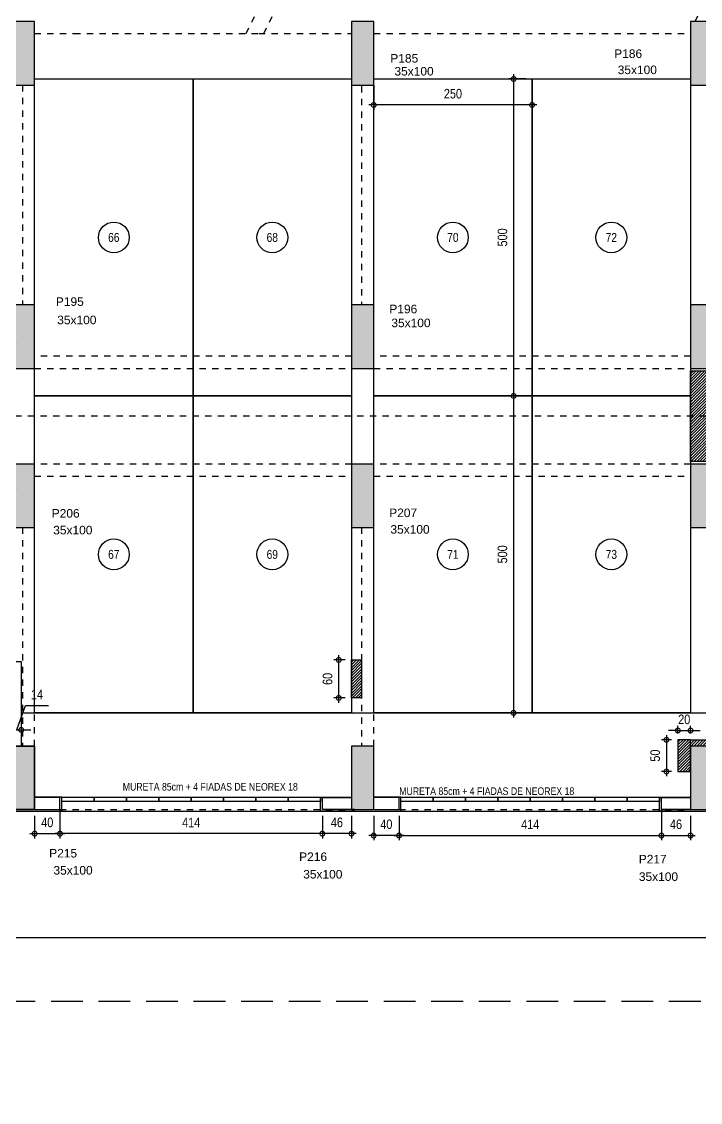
# Model space of a CAD drawing. Header units: metres. Extents: x -133 to 570, y -18 to 184.
# Drawn here: x 9.4 to 20.11, y -7.62 to 9.43 of the extents above; entities that cross this region are included whole.
import ezdxf
from ezdxf.enums import TextEntityAlignment as Align

# ---------------------------------------------------------------- set-up
doc = ezdxf.new("R2010")
doc.units = ezdxf.units.M
doc.header["$PDMODE"] = 35
doc.linetypes.add('DASHEDX2', pattern=[1.5, 1, -0.5])
doc.linetypes.add('ESTILO_TQS_0004', pattern=[1.12, 0.5, -0.2, 0.01, -0.2, 0.01, -0.2])
for name, color, linetype in [('1', 232, 'DASHEDX2'), ('12', 232, 'Continuous'), ('205', 232, 'ESTILO_TQS_0004'), ('242', 143, 'Continuous'), ('3', 2, 'Continuous'), ('4', 2, 'Continuous'), ('9', 232, 'Continuous'), ('ARQ-ALV ACAB', 4, 'Continuous'), ('ARQ-ALV OSSO', 5, 'Continuous'), ('ARQ-AUX', 7, 'Continuous'), ('ARQ-AUX1', 1, 'Continuous'), ('ARQ-AUX2', 2, 'Continuous'), ('ARQ-DIM', 2, 'Continuous'), ('ARQ-DIM EMBASAM', 2, 'Continuous'), ('ARQ-ENCH', 1, 'Continuous'), ('ARQ-EST', 2, 'Continuous'), ('ARQ-PRJ', 7, 'DASHEDX2'), ('ARQ-TXT EMBASAM', 2, 'Continuous'), ('ARQ-VG', 1, 'Continuous')]:
    doc.layers.add(name, color=color, linetype=linetype)
doc.styles.add('Adesa', font='ARIALN.TTF')
doc.styles.get("Standard").update_dxf_attribs({"font": 'arial.ttf'})
doc.dimstyles.new('ADESA 1-0075', dxfattribs={"dimtxt": 0.15, "dimasz": 0.15, "dimexe": 0.075, "dimexo": 0.1, "dimgap": 0.1, "dimtad": 1, "dimdec": 1, "dimlfac": 100, "dimzin": 12, "dimtxsty": 'Adesa', "dimblk": 'DOTSMALL', "dimcen": 1, "dimdle": 0.075, "dimclrd": 1, "dimclre": 1, "dimclrt": 256, "dimazin": 3, "dimtm": 1e-09, "dimtfac": 1, "dimtdec": 1, "dimtmove": 1, "dimatfit": 0, "dimldrblk": 'DOTSMALL', "dimfxl": 0.8, "dimtvp": 2, "dimtolj": 1, "dimtzin": 0, "dimarcsym": 0})

# ---------------------------------------------------------------- blocks, each defined once
blk = doc.blocks.new('vaga')
blk.add_lwpolyline([(5, 0), (5, -2.5), (0, -2.5), (0, 0)], close=True)
blk.add_circle((2.5, -1.25), 0.243)
blk = doc.blocks.new('_DotSmall')
at = {"color": 0, "linetype": 'ByBlock', "const_width": 0.5}
blk.add_lwpolyline([(-0.0625, 0, 1), (0.0625, 0, 1)], format="xyb", close=True, dxfattribs=at)
blk = doc.blocks.new('*D58')
at = {"layer": 'ARQ-DIM EMBASAM', "color": 1, "lineweight": -2, "transparency": 16777216}
for p, q in [((14.95, 8.425), (14.95, 8.04)), ((17.45, 8.425), (17.45, 8.04)), ((17.525, 8.115), (14.875, 8.115))]:
    blk.add_line(p, q, dxfattribs=at)
at = {"layer": 'Defpoints', "color": 0, "transparency": 16777216}
for p in [(14.95, 8.525, 0), (17.45, 8.525, 0), (14.95, 8.115)]:
    blk.add_point(p, dxfattribs=at)
at = {"layer": 'ARQ-DIM EMBASAM', "color": 1, "lineweight": -2, "transparency": 16777216, "xscale": 0.15, "yscale": 0.15, "zscale": 0.15, "rotation": 180}
blk.add_blockref('_DotSmall', (14.95, 8.115), dxfattribs=at)
at = {"layer": 'ARQ-DIM EMBASAM', "color": 1, "lineweight": -2, "transparency": 16777216, "xscale": 0.15, "yscale": 0.15, "zscale": 0.15}
blk.add_blockref('_DotSmall', (17.45, 8.115), dxfattribs=at)
at = {"layer": 'ARQ-DIM EMBASAM', "transparency": 16777216, "insert": (16.2, 8.292), "char_height": 0.15, "attachment_point": 5, "style": 'Adesa'}
blk.add_mtext('\\A1;250', dxfattribs=at)
blk = doc.blocks.new('*D59')
at = {"layer": 'ARQ-DIM EMBASAM', "color": 1, "lineweight": -2, "transparency": 16777216}
for p, q in [((17.158, 8.6), (17.158, 3.45)), ((17.35, 8.525), (17.083, 8.525)), ((17.35, 3.525), (17.083, 3.525))]:
    blk.add_line(p, q, dxfattribs=at)
at = {"layer": 'Defpoints', "color": 0, "transparency": 16777216}
for p in [(17.45, 8.525, 0), (17.158, 3.525), (17.45, 3.525, 0)]:
    blk.add_point(p, dxfattribs=at)
at = {"layer": 'ARQ-DIM EMBASAM', "color": 1, "lineweight": -2, "transparency": 16777216, "xscale": 0.15, "yscale": 0.15, "zscale": 0.15}
for p, rotation in [((17.158, 8.525), 90), ((17.158, 3.525), 270)]:
    blk.add_blockref('_DotSmall', p, dxfattribs=dict(at, rotation=rotation))
at = {"layer": 'ARQ-DIM EMBASAM', "transparency": 16777216, "insert": (16.982, 6.025), "char_height": 0.15, "attachment_point": 5, "rotation": 90, "style": 'Adesa'}
blk.add_mtext('\\A1;500', dxfattribs=at)
blk = doc.blocks.new('*D60')
at = {"layer": 'ARQ-DIM EMBASAM', "color": 1, "lineweight": -2, "transparency": 16777216}
for p, q in [((17.158, 3.6), (17.158, -1.55)), ((17.35, 3.525), (17.083, 3.525)), ((17.35, -1.475), (17.083, -1.475))]:
    blk.add_line(p, q, dxfattribs=at)
at = {"layer": 'Defpoints', "color": 0, "transparency": 16777216}
for p in [(17.45, 3.525, 0), (17.158, -1.475), (17.45, -1.475, 0)]:
    blk.add_point(p, dxfattribs=at)
at = {"layer": 'ARQ-DIM EMBASAM', "color": 1, "lineweight": -2, "transparency": 16777216, "xscale": 0.15, "yscale": 0.15, "zscale": 0.15}
for p, rotation in [((17.158, 3.525), 90), ((17.158, -1.475), 270)]:
    blk.add_blockref('_DotSmall', p, dxfattribs=dict(at, rotation=rotation))
at = {"layer": 'ARQ-DIM EMBASAM', "transparency": 16777216, "insert": (16.982, 1.025), "char_height": 0.15, "attachment_point": 5, "rotation": 90, "style": 'Adesa'}
blk.add_mtext('\\A1;500', dxfattribs=at)
blk = doc.blocks.new('*D92')
at = {"layer": 'ARQ-DIM EMBASAM', "color": 1, "lineweight": -2, "transparency": 16777216}
for p, q in [((9.32, -1.744), (9.455, -1.361)), ((9.455, -1.361), (9.82, -1.361)), ((9.25, -1.703), (9.25, -1.819)), ((9.39, -1.563), (9.39, -1.819)), ((9.25, -1.744), (9.1, -1.744)), ((9.25, -1.744), (9.39, -1.744)), ((9.25, -1.744), (9.39, -1.744)), ((9.39, -1.744), (9.54, -1.744))]:
    blk.add_line(p, q, dxfattribs=at)
at = {"layer": 'Defpoints', "color": 0, "transparency": 16777216}
for p in [(9.39, -1.463), (9.25, -1.603), (9.39, -1.744)]:
    blk.add_point(p, dxfattribs=at)
at = {"layer": 'ARQ-DIM EMBASAM', "color": 1, "lineweight": -2, "transparency": 16777216, "xscale": 0.15, "yscale": 0.15, "zscale": 0.15}
blk.add_blockref('_DotSmall', (9.25, -1.744), dxfattribs=at)
at = {"layer": 'ARQ-DIM EMBASAM', "color": 1, "lineweight": -2, "transparency": 16777216, "xscale": 0.15, "yscale": 0.15, "zscale": 0.15, "rotation": 180}
blk.add_blockref('_DotSmall', (9.39, -1.744), dxfattribs=at)
at = {"layer": 'ARQ-DIM EMBASAM', "transparency": 16777216, "insert": (9.637, -1.186), "char_height": 0.15, "attachment_point": 5, "style": 'Adesa'}
blk.add_mtext('\\A1;14', dxfattribs=at)
blk = doc.blocks.new('*D249')
at = {"layer": 'ARQ-DIM EMBASAM', "color": 1, "lineweight": -2, "transparency": 16777216}
for p, q in [((14.5, -0.64), (14.324, -0.64)), ((14.399, -1.315), (14.399, -0.565)), ((14.5, -1.24), (14.324, -1.24))]:
    blk.add_line(p, q, dxfattribs=at)
at = {"layer": 'Defpoints', "color": 0, "transparency": 16777216}
for p in [(14.399, -0.64), (14.6, -0.64), (14.6, -1.24)]:
    blk.add_point(p, dxfattribs=at)
at = {"layer": 'ARQ-DIM EMBASAM', "color": 1, "lineweight": -2, "transparency": 16777216, "xscale": 0.15, "yscale": 0.15, "zscale": 0.15}
for p, rotation in [((14.399, -0.64), 90), ((14.399, -1.24), 270)]:
    blk.add_blockref('_DotSmall', p, dxfattribs=dict(at, rotation=rotation))
at = {"layer": 'ARQ-DIM EMBASAM', "transparency": 16777216, "insert": (14.223, -0.94), "char_height": 0.15, "attachment_point": 5, "rotation": 90, "style": 'Adesa'}
blk.add_mtext('\\A1;60', dxfattribs=at)
blk = doc.blocks.new('PL NEOREX 18')
at = {"layer": 'ARQ-AUX1'}
blk.add_lwpolyline([(0, 0), (0.51, 0), (0.51, -0.07), (0, -0.07)], close=True, dxfattribs=at)
blk = doc.blocks.new('*D315')
at = {"layer": 'ARQ-DIM EMBASAM', "color": 1, "lineweight": -2, "transparency": 16777216}
for p, q in [((14.95, -3.1), (14.95, -3.486)), ((15.35, -3.1), (15.35, -3.486)), ((15.425, -3.411), (14.875, -3.411))]:
    blk.add_line(p, q, dxfattribs=at)
at = {"layer": 'Defpoints', "color": 0, "transparency": 16777216}
for p in [(14.95, -3), (15.35, -3), (14.95, -3.411)]:
    blk.add_point(p, dxfattribs=at)
at = {"layer": 'ARQ-DIM EMBASAM', "color": 1, "lineweight": -2, "transparency": 16777216, "xscale": 0.15, "yscale": 0.15, "zscale": 0.15, "rotation": 180}
blk.add_blockref('_DotSmall', (14.95, -3.411), dxfattribs=at)
at = {"layer": 'ARQ-DIM EMBASAM', "color": 1, "lineweight": -2, "transparency": 16777216, "xscale": 0.15, "yscale": 0.15, "zscale": 0.15}
blk.add_blockref('_DotSmall', (15.35, -3.411), dxfattribs=at)
at = {"layer": 'ARQ-DIM EMBASAM', "transparency": 16777216, "insert": (15.15, -3.234), "char_height": 0.15, "attachment_point": 5, "style": 'Adesa'}
blk.add_mtext('\\A1;40', dxfattribs=at)
blk = doc.blocks.new('*D316')
at = {"layer": 'ARQ-DIM EMBASAM', "color": 1, "lineweight": -2, "transparency": 16777216}
for p, q in [((15.35, -3.1), (15.35, -3.486)), ((19.49, -3.1), (19.49, -3.486)), ((15.275, -3.411), (19.565, -3.411))]:
    blk.add_line(p, q, dxfattribs=at)
at = {"layer": 'Defpoints', "color": 0, "transparency": 16777216}
for p in [(15.35, -3), (19.49, -3), (19.49, -3.411)]:
    blk.add_point(p, dxfattribs=at)
at = {"layer": 'ARQ-DIM EMBASAM', "color": 1, "lineweight": -2, "transparency": 16777216, "xscale": 0.15, "yscale": 0.15, "zscale": 0.15, "rotation": 180}
blk.add_blockref('_DotSmall', (15.35, -3.411), dxfattribs=at)
at = {"layer": 'ARQ-DIM EMBASAM', "color": 1, "lineweight": -2, "transparency": 16777216, "xscale": 0.15, "yscale": 0.15, "zscale": 0.15}
blk.add_blockref('_DotSmall', (19.49, -3.411), dxfattribs=at)
at = {"layer": 'ARQ-DIM EMBASAM', "transparency": 16777216, "insert": (17.42, -3.235), "char_height": 0.15, "attachment_point": 5, "style": 'Adesa'}
blk.add_mtext('\\A1;414', dxfattribs=at)
blk = doc.blocks.new('*D310')
at = {"layer": 'ARQ-DIM EMBASAM', "color": 1, "lineweight": -2, "transparency": 16777216}
for p, q in [((19.49, -3.005), (19.49, -3.486)), ((19.95, -3.1), (19.95, -3.486)), ((19.415, -3.411), (20.025, -3.411))]:
    blk.add_line(p, q, dxfattribs=at)
at = {"layer": 'Defpoints', "color": 0, "transparency": 16777216}
for p in [(19.49, -2.905), (19.95, -3), (19.95, -3.411)]:
    blk.add_point(p, dxfattribs=at)
at = {"layer": 'ARQ-DIM EMBASAM', "color": 1, "lineweight": -2, "transparency": 16777216, "xscale": 0.15, "yscale": 0.15, "zscale": 0.15, "rotation": 180}
blk.add_blockref('_DotSmall', (19.49, -3.411), dxfattribs=at)
at = {"layer": 'ARQ-DIM EMBASAM', "color": 1, "lineweight": -2, "transparency": 16777216, "xscale": 0.15, "yscale": 0.15, "zscale": 0.15}
blk.add_blockref('_DotSmall', (19.95, -3.411), dxfattribs=at)
at = {"layer": 'ARQ-DIM EMBASAM', "transparency": 16777216, "insert": (19.72, -3.234), "char_height": 0.15, "attachment_point": 5, "style": 'Adesa'}
blk.add_mtext('\\A1;46', dxfattribs=at)
blk = doc.blocks.new('*D311')
at = {"layer": 'ARQ-DIM EMBASAM', "color": 1, "lineweight": -2, "transparency": 16777216}
for p, q in [((14.14, -3.1), (14.14, -3.456)), ((14.6, -3.1), (14.6, -3.456)), ((14.675, -3.381), (14.065, -3.381))]:
    blk.add_line(p, q, dxfattribs=at)
at = {"layer": 'Defpoints', "color": 0, "transparency": 16777216}
for p in [(14.14, -3, 0), (14.6, -3, 0), (14.14, -3.381)]:
    blk.add_point(p, dxfattribs=at)
at = {"layer": 'ARQ-DIM EMBASAM', "color": 1, "lineweight": -2, "transparency": 16777216, "xscale": 0.15, "yscale": 0.15, "zscale": 0.15, "rotation": 180}
blk.add_blockref('_DotSmall', (14.14, -3.381), dxfattribs=at)
at = {"layer": 'ARQ-DIM EMBASAM', "color": 1, "lineweight": -2, "transparency": 16777216, "xscale": 0.15, "yscale": 0.15, "zscale": 0.15}
blk.add_blockref('_DotSmall', (14.6, -3.381), dxfattribs=at)
at = {"layer": 'ARQ-DIM EMBASAM', "transparency": 16777216, "insert": (14.37, -3.204), "char_height": 0.15, "attachment_point": 5, "style": 'Adesa'}
blk.add_mtext('\\A1;46', dxfattribs=at)
blk = doc.blocks.new('*D312')
at = {"layer": 'ARQ-DIM EMBASAM', "color": 1, "lineweight": -2, "transparency": 16777216}
for p, q in [((10, -3.1), (10, -3.456)), ((14.14, -3.1), (14.14, -3.456)), ((14.215, -3.381), (9.925, -3.381))]:
    blk.add_line(p, q, dxfattribs=at)
at = {"layer": 'Defpoints', "color": 0, "transparency": 16777216}
for p in [(10, -3, 0), (14.14, -3, 0), (10, -3.381)]:
    blk.add_point(p, dxfattribs=at)
at = {"layer": 'ARQ-DIM EMBASAM', "color": 1, "lineweight": -2, "transparency": 16777216, "xscale": 0.15, "yscale": 0.15, "zscale": 0.15, "rotation": 180}
blk.add_blockref('_DotSmall', (10, -3.381), dxfattribs=at)
at = {"layer": 'ARQ-DIM EMBASAM', "color": 1, "lineweight": -2, "transparency": 16777216, "xscale": 0.15, "yscale": 0.15, "zscale": 0.15}
blk.add_blockref('_DotSmall', (14.14, -3.381), dxfattribs=at)
at = {"layer": 'ARQ-DIM EMBASAM', "transparency": 16777216, "insert": (12.07, -3.206), "char_height": 0.15, "attachment_point": 5, "style": 'Adesa'}
blk.add_mtext('\\A1;414', dxfattribs=at)
blk = doc.blocks.new('*D313')
at = {"layer": 'ARQ-DIM EMBASAM', "color": 1, "lineweight": -2, "transparency": 16777216}
for p, q in [((10, -3.005), (10, -3.456)), ((9.6, -3.1), (9.6, -3.456)), ((9.525, -3.381), (10.075, -3.381))]:
    blk.add_line(p, q, dxfattribs=at)
at = {"layer": 'Defpoints', "color": 0, "transparency": 16777216}
for p in [(9.6, -3), (10, -2.905), (10, -3.381)]:
    blk.add_point(p, dxfattribs=at)
at = {"layer": 'ARQ-DIM EMBASAM', "color": 1, "lineweight": -2, "transparency": 16777216, "xscale": 0.15, "yscale": 0.15, "zscale": 0.15, "rotation": 180}
blk.add_blockref('_DotSmall', (9.6, -3.381), dxfattribs=at)
at = {"layer": 'ARQ-DIM EMBASAM', "color": 1, "lineweight": -2, "transparency": 16777216, "xscale": 0.15, "yscale": 0.15, "zscale": 0.15}
blk.add_blockref('_DotSmall', (10, -3.381), dxfattribs=at)
at = {"layer": 'ARQ-DIM EMBASAM', "transparency": 16777216, "insert": (9.8, -3.204), "char_height": 0.15, "attachment_point": 5, "style": 'Adesa'}
blk.add_mtext('\\A1;40', dxfattribs=at)
blk = doc.blocks.new('terreno + circ vert')
at = {"layer": 'ARQ-AUX2'}
blk.add_lwpolyline([(40.5424, -5.025), (-9.4576, -5.025), (-9.4576, -6.3993), (-12.8191, -4.225), (-35.3141, -4.225), (-38.7204, -6.3934), (-38.7204, -5.025), (-98.7204, -5.025), (-98.7204, -6.3233), (-100.1347, -7.6164, -0.2181845), (-104.0373, -5.9813, -0.3681428), (-104.1124, 0.3352, -0.1038207), (-102.2922, 1.9977), (-101.1746, 2.4667), (-79.9769, 11.499), (-64.6872, 17.9037), (-47.6349, 25.1734, 0.004837), (-33.9339, 29.6502, 0.3216599), (-26.9675, 42.0962)], format="xyb", dxfattribs=at)
at = {"layer": 'ARQ-EST', "color": 102}
blk.add_lwpolyline([(45.0315, 1.1617, 0.011807), (45.0465, 1.811), (45.1211, 8.4606), (42.945, 9.4812), (35.5548, 12.9472), (27.5061, 16.8929), (22.1014, 19.5405), (15.0017, 23.0148), (8.3251, 26.282), (0.4895, 30.0914), (-5.8932, 33.2362), (-11.2422, 35.8718), (-77.2068, 8.3436), (-72.4625, -3.025), (39.7459, -3.025), (40.5291, -3.025, 0.3925275), (45.0315, 1.1617)], format="xyb", dxfattribs=at)
at = {"layer": 'ARQ-PRJ', "color": 1, "ltscale": 0.5}
blk.add_lwpolyline([(48.0419, 1.3908), (48.1056, 7.0609), (42.945, 9.4812), (35.5548, 12.9472), (27.5061, 16.8929), (22.1014, 19.5405), (15.0017, 23.0148), (8.3251, 26.282), (0.4895, 30.0914), (-5.8932, 33.2362), (-12.2759, 36.3811), (-18.9156, 39.6675), (-31.5995, 31.2229), (-104.3835, 0.8491), (-104.1403, -6.025), (40.5424, -6.025, 0.4109303)], format="xyb", close=True, dxfattribs=at)
at = {"layer": 'Defpoints'}
blk.add_lwpolyline([(45.0315, 1.1617, 0.0118069), (45.0465, 1.811), (45.1211, 8.4606), (42.945, 9.4812), (35.5548, 12.9472), (27.5061, 16.8929), (22.1014, 19.5405), (15.0017, 23.0148), (8.3251, 26.282), (0.4895, 30.0914), (-5.8932, 33.2362), (-11.2422, 35.8718), (-77.2068, 8.3436), (-72.4625, -3.025), (39.7459, -3.025), (40.5292, -3.025, 0.3925339)], format="xyb", close=True, dxfattribs=at)
blk = doc.blocks.new('*D379')
at = {"layer": 'ARQ-DIM EMBASAM', "color": 1, "lineweight": -2, "transparency": 16777216}
for p, q in [((19.75, -1.8), (19.75, -1.68)), ((19.95, -1.8), (19.95, -1.68)), ((19.75, -1.755), (19.6, -1.755)), ((19.75, -1.755), (19.95, -1.755)), ((19.95, -1.755), (20.1, -1.755))]:
    blk.add_line(p, q, dxfattribs=at)
at = {"layer": 'Defpoints', "color": 0, "transparency": 16777216}
for p in [(19.95, -1.755), (19.75, -1.9), (19.95, -1.9)]:
    blk.add_point(p, dxfattribs=at)
at = {"layer": 'ARQ-DIM EMBASAM', "color": 1, "lineweight": -2, "transparency": 16777216, "xscale": 0.15, "yscale": 0.15, "zscale": 0.15}
blk.add_blockref('_DotSmall', (19.75, -1.755), dxfattribs=at)
at = {"layer": 'ARQ-DIM EMBASAM', "color": 1, "lineweight": -2, "transparency": 16777216, "xscale": 0.15, "yscale": 0.15, "zscale": 0.15, "rotation": 180}
blk.add_blockref('_DotSmall', (19.95, -1.755), dxfattribs=at)
at = {"layer": 'ARQ-DIM EMBASAM', "transparency": 16777216, "insert": (19.85, -1.579), "char_height": 0.15, "attachment_point": 5, "style": 'Adesa'}
blk.add_mtext('\\A1;20', dxfattribs=at)
blk = doc.blocks.new('*D378')
at = {"layer": 'ARQ-DIM EMBASAM', "color": 1, "lineweight": -2, "transparency": 16777216}
for p, q in [((19.569, -1.825), (19.569, -2.475)), ((19.65, -1.9), (19.494, -1.9)), ((19.65, -2.4), (19.494, -2.4))]:
    blk.add_line(p, q, dxfattribs=at)
at = {"layer": 'Defpoints', "color": 0, "transparency": 16777216}
for p in [(19.75, -1.9), (19.569, -2.4), (19.75, -2.4)]:
    blk.add_point(p, dxfattribs=at)
at = {"layer": 'ARQ-DIM EMBASAM', "color": 1, "lineweight": -2, "transparency": 16777216, "xscale": 0.15, "yscale": 0.15, "zscale": 0.15}
for p, rotation in [((19.569, -1.9), 90), ((19.569, -2.4), 270)]:
    blk.add_blockref('_DotSmall', p, dxfattribs=dict(at, rotation=rotation))
at = {"layer": 'ARQ-DIM EMBASAM', "transparency": 16777216, "insert": (19.392, -2.15), "char_height": 0.15, "attachment_point": 5, "rotation": 90, "style": 'Adesa'}
blk.add_mtext('\\A1;50', dxfattribs=at)
blk = doc.blocks.new('EST-LO-6-5S1-R00')
at = {"layer": '4'}
h = blk.add_hatch(color=8, dxfattribs=at)
h.dxf.hatch_style = 1
h.paths.add_polyline_path([(4483.00299, 818.476766), (4508.00299, 818.476766), (4508.00299, 843.476766), (4483.00299, 843.476766)])
h.paths.add_polyline_path([(498.003039, 395.921113), (498.003039, 923.986062), (353.003016, 923.986062), (353.003016, 942.98646), (517.003016, 942.98646), (517.003016, 395.921113)])
h.paths.add_polyline_path([(2530.003309, 842.98646), (2570.003309, 842.98646), (2570.003309, 942.98646), (2530.003309, 942.98646)])
h.paths.add_polyline_path([(520.003309, 245.003526), (520.003309, -299.999844), (555.003309, -299.999844), (555.003309, -229.999844), (539.003309, -229.999844), (539.003309, 185.003526), (555.003309, 185.003526), (555.003309, 245.003526)])
h.paths.add_polyline_path([(-35, 244.918632), (-35, 184.918632), (-19, 184.918632), (-19, -230), (-35, -230), (-35, -300), (517, -300), (517, 245), (498, 245), (498, -281), (0, -281), (0, -19), (255, -19), (255, 244.918632), (178.506963, 244.918632), (178.506963, 225.918632), (236, 225.918632), (236, 0), (0, 0), (0, 225.918632), (57.5, 225.918632), (57.5, 244.918632)])
h.paths.add_polyline_path([(-34.995574, 942.98646), (-34.995574, 872.98646), (-18.995574, 872.98646), (-18.995574, 455.988714), (-34.995574, 455.988714), (-34.995574, 395.921113), (232.004426, 395.921113), (232.004426, 481.921874), (213.004426, 481.921874), (213.004426, 414.921113), (0.004426, 414.921113), (0.004426, 923.98646), (213.004426, 923.98646), (213.004426, 854.986062), (232.004426, 854.986062), (232.004426, 923.98646), (252.004426, 923.98646), (252.004426, 942.98646)])
h.paths.add_polyline_path([(213.004314, 592.921874), (232.004314, 592.921874), (232.004314, 743.986062), (213.004314, 743.986062)], flags=17)
h.paths.add_polyline_path([(3672.003309, 253.001099), (3672.003309, 388.001099), (3637.003309, 388.001099), (3637.003309, 253.001099)])
h.paths.add_polyline_path([(3637.003309, 942.98646), (3637.003194, 872.98646), (3653.003309, 872.98646), (3653.003309, 599.001099), (3637.003309, 599.001099), (3637.003309, 539.001099), (3672.003309, 539.001099), (3672.003309, 942.98646)])
h.paths.add_polyline_path([(3672.003424, 102.001099), (3637.003309, 102.001099), (3637.003309, 42.001099), (3653.003307, 42.001099), (3653.003307, -229.998901), (3637.003309, -229.998901), (3637.003309, -299.998901), (3672.003424, -299.998901)])
h.paths.add_polyline_path([(3075.003309, -299.999844), (3110.003309, -299.999844), (3110.003309, -199.999844), (3075.003309, -199.999844)])
h.paths.add_polyline_path([(3075.003309, 270.500177), (3110.003309, 270.500177), (3110.003309, 370.500177), (3075.003309, 370.500177)])
h.paths.add_polyline_path([(520.003309, 942.98646), (520.003309, 395.925027), (555.003309, 395.925027), (555.003309, 451.98646), (539.003309, 451.98646), (539.003309, 872.98646), (555.003309, 872.98646), (555.003309, 942.98646)])
h.paths.add_polyline_path([(-2102.995138, 253.000177), (-2102.995138, 388.000177), (-2137.995138, 388.000177), (-2137.995138, 253.000177)])
h.paths.add_polyline_path([(-2137.995138, 101.999935), (-2137.995138, -299.999844), (-2102.995138, -299.999844), (-2102.995138, -229.999844), (-2118.995138, -229.999844), (-2118.995138, 41.999935), (-2102.995138, 41.999935), (-2102.995138, 101.999935)])
h.paths.add_polyline_path([(-2137.995141, 942.988972), (-2137.995141, 538.988972), (-2102.995141, 538.988972), (-2102.995141, 598.988972), (-2118.995141, 598.988972), (-2118.995141, 872.988972), (-2102.995141, 872.988972), (-2102.995141, 942.988972)])
h.paths.add_polyline_path([(3075.003309, 842.98646), (3110.003309, 842.98646), (3110.003309, 942.98646), (3075.003309, 942.98646)])
h.paths.add_polyline_path([(2530.003309, -299.999844), (2570.003309, -299.999844), (2570.003309, -199.999844), (2530.003309, -199.999844)])
h.paths.add_polyline_path([(2530.003309, 145.003526), (2570.003309, 145.003526), (2570.003309, 245.003526), (2530.003309, 245.003526)])
h.paths.add_polyline_path([(2530.003309, 395.98646), (2570.003309, 395.98646), (2570.003309, 495.98646), (2530.003309, 495.98646)])
h.paths.add_polyline_path([(1995.003309, -299.999844), (2030.003309, -299.999844), (2030.003309, -199.999844), (1995.003309, -199.999844)])
h.paths.add_polyline_path([(1995.003309, 145.003526), (2030.003309, 145.003526), (2030.003309, 245.003526), (1995.003309, 245.003526)])
h.paths.add_polyline_path([(1995.003309, 395.98646), (2030.003309, 395.98646), (2030.003309, 495.98646), (1995.003309, 495.98646)])
h.paths.add_polyline_path([(1995.003309, 842.98646), (2030.003309, 842.98646), (2030.003309, 942.98646), (1995.003309, 942.98646)])
h.paths.add_polyline_path([(1460.003309, -299.999844), (1495.003309, -299.999844), (1495.003309, -199.999844), (1460.003309, -199.999844)])
h.paths.add_polyline_path([(1460.003309, 145.003526), (1495.003309, 145.003526), (1495.003309, 245.003526), (1460.003309, 245.003526)])
h.paths.add_polyline_path([(1460.003309, 395.98646), (1495.003309, 395.98646), (1495.003309, 495.98646), (1460.003309, 495.98646)])
h.paths.add_polyline_path([(1460.003309, 842.98646), (1495.003309, 842.98646), (1495.003309, 942.98646), (1460.003309, 942.98646)])
h.paths.add_polyline_path([(925.003309, -299.999844), (960.003309, -299.999844), (960.003309, -199.999844), (925.003309, -199.999844)])
h.paths.add_polyline_path([(925.003309, 145.003526), (960.003309, 145.003526), (960.003309, 245.003526), (925.003309, 245.003526)])
h.paths.add_polyline_path([(925.003309, 395.98646), (960.003309, 395.98646), (960.003309, 495.98646), (925.003309, 495.98646)])
h.paths.add_polyline_path([(925.003309, 842.98646), (960.003309, 842.98646), (960.003309, 942.98646), (925.003309, 942.98646)])
h.paths.add_polyline_path([(-1582.999721, -299.999844), (-1547.999721, -299.999844), (-1547.999721, -199.999844), (-1582.999721, -199.999844)])
h.paths.add_polyline_path([(-500.999721, -299.999844), (-465.999721, -299.999844), (-465.999721, -199.999844), (-500.999721, -199.999844)])
h.paths.add_polyline_path([(-1042.999721, -299.999844), (-1002.999721, -299.999844), (-1002.999721, -199.999844), (-1042.999721, -199.999844)])
h.paths.add_polyline_path([(-500.999721, 145.003526), (-465.999721, 145.003526), (-465.999721, 245.003526), (-500.999721, 245.003526)], flags=17)
h.paths.add_polyline_path([(-1042.999721, 145.003526), (-1002.999721, 145.003526), (-1002.999721, 245.003526), (-1042.999721, 245.003526)], flags=17)
h.paths.add_polyline_path([(-500.999721, 395.98646), (-465.999721, 395.98646), (-465.999721, 495.98646), (-500.999721, 495.98646)], flags=17)
h.paths.add_polyline_path([(-1042.999721, 395.98646), (-1002.999721, 395.98646), (-1002.999721, 495.98646), (-1042.999721, 495.98646)], flags=17)
h.paths.add_polyline_path([(-1582.999721, 270.500177), (-1547.999721, 270.500177), (-1547.999721, 370.500177), (-1582.999721, 370.500177)])
h.paths.add_polyline_path([(-500.999721, 842.988971), (-465.999721, 842.988971), (-465.999721, 942.988971), (-500.999721, 942.988971)], flags=17)
h.paths.add_polyline_path([(-1042.999721, 842.988971), (-1002.999721, 842.988971), (-1002.999721, 942.988971), (-1042.999721, 942.988971)], flags=17)
h.paths.add_polyline_path([(-1582.999721, 842.988971), (-1547.999721, 842.988971), (-1547.999721, 942.988971), (-1582.999721, 942.988971)])
h.paths.add_polyline_path([(4480.191942, 253.001099), (4480.878336, 333.001099), (4505.879256, 333.001099), (4505.192862, 253.001099)])
h.paths.add_polyline_path([(4483.00299, 829.898668), (4461.169437, 840.153681), (4471.79773, 862.781968), (4508.00299, 845.7767), (4508.00299, 843.476766), (4483.00299, 843.476766)])
h.paths.add_polyline_path([(4483.00299, 805.7767), (4508.00299, 805.7767), (4508.00299, 818.476766), (4483.00299, 818.476766)])
h.paths.add_polyline_path([(4392.652721, -102.368986), (4434.333491, -34.084922), (4455.672261, -47.110163), (4413.991491, -115.394227)])
h.paths.add_polyline_path([(4050.790041, -299.818694), (4048.176829, -274.955647), (4127.738581, -266.59337), (4130.351793, -291.456417)])
h.paths.add_polyline_path([(4136.144955, 992.517183), (4063.734435, 1026.527719), (4074.362727, 1049.156007), (4146.773247, 1015.14547)])
h.paths.add_polyline_path([(3749.556142, 1173.755388), (3760.152345, 1196.349162), (3681.053169, 1233.445703), (3675.029004, 1220.600666), (3675.011239, 1208.716032)])
h.paths.add_polyline_path([(-1638.90411, 2308.417379), (-1639.710789, 2308.080731), (-1626.939173, 2277.47733), (-1605.475816, 2266.181704), (-1591.086746, 2295.422123), (-1602.796368, 2323.486104)])
h.paths.add_polyline_path([(3675.00299, -300.023234), (3700.00299, -300.023234), (3700.00299, -220.023234), (3675.00299, -220.023234)])
h.paths.add_polyline_path([(3675.00299, 634.98646), (3700.00299, 634.98646), (3700.00299, 714.98646), (3675.00299, 714.98646)])
h.paths.add_polyline_path([(3675.00299, 253.001099), (3700.00299, 253.001099), (3700.00299, 333.001099), (3675.00299, 333.001099)])
h.paths.add_polyline_path([(2337.785418, 1567.555313), (2315.359741, 1578.604703), (2293.260961, 1533.753349), (2315.686638, 1522.703959)])
h.paths.add_polyline_path([(870.291031, 1584.94023), (853.247517, 1593.337766), (826.665145, 1539.555944), (843.70866, 1531.158408)])
h.paths.add_polyline_path([(890.02575, 1575.217005), (872.982236, 1583.614541), (846.399864, 1529.832719), (863.443379, 1521.435183)])
h.paths.add_polyline_path([(1025.867309, 1900.695523), (1008.823795, 1909.093059), (969.045991, 1828.360622), (986.089505, 1819.963086)])
h.paths.add_polyline_path([(1045.605182, 1890.970748), (1028.561668, 1899.368284), (988.783864, 1818.635847), (1005.827379, 1810.238311)])
h.paths.add_polyline_path([(-3325.920086, 1288.068389), (-3293.620407, 1301.549145), (-3303.249519, 1324.620345), (-3335.549198, 1311.139589)])
h.paths.add_polyline_path([(-2327.384158, 1704.758701), (-2295.08448, 1718.239457), (-2304.713592, 1741.310657), (-2337.01327, 1727.829901)])
h.paths.add_polyline_path([(-2830.337783, 1494.85313), (-2793.423878, 1510.25974), (-2803.05301, 1533.330931), (-2839.966914, 1517.924321)])
h.paths.add_polyline_path([(-3380.339856, 153.000156), (-3355.339856, 153.000156), (-3355.339856, 223.000156), (-3380.339856, 223.000156)])
h.paths.add_polyline_path([(-2936.336043, 204.000156), (-2936.336043, 454.000156), (-2955.336043, 454.000156), (-2955.336043, 204.000156)])
h.paths.add_polyline_path([(-2042.45661, 2561.553446), (-2019.343795, 2506.183799), (-2001.810073, 2513.502857), (-2024.922888, 2568.872504)])
h.paths.add_polyline_path([(-2269.846055, 3106.51942), (-2246.73324, 3051.149773), (-2229.199518, 3058.468831), (-2252.312333, 3113.838478)])
h.paths.add_polyline_path([(-1900.243914, 3260.782262), (-1892.924846, 3243.248545), (-1837.555212, 3266.361391), (-1844.87428, 3283.895109)])
h.paths.add_polyline_path([(2878.491855, 1624.359295), (2870.135095, 1607.29575), (2924.019974, 1580.905983), (2932.376734, 1597.969528)])
h.paths.add_polyline_path([(-3380.339856, 611.000177), (-3355.339856, 611.000177), (-3355.339856, 681.000177), (-3380.339856, 681.000177)])
h.paths.add_polyline_path([(-2696.836043, 611.000177), (-2696.836043, 681.000177), (-2721.836043, 681.000177), (-2721.836043, 611.000177)])
h.paths.add_polyline_path([(-2696.836043, 204.000156), (-2696.836043, 454.000156), (-2715.836043, 454.000156), (-2715.836043, 204.000156)])
h.paths.add_polyline_path([(-2731.836043, -299.999844), (-2696.836043, -299.999844), (-2696.836043, -264.999844), (-2731.836043, -264.999844)])
h.paths.add_polyline_path([(-3380.339856, -299.999844), (-3320.339856, -299.999844), (-3320.339856, -280.999844), (-3380.339856, -280.999844)])
h.paths.add_polyline_path([(-1251.700414, 3094.268311), (-1252.507092, 3093.931662), (-1239.735476, 3063.328261), (-1218.272119, 3052.032635), (-1203.883049, 3081.273055), (-1215.592671, 3109.337036)])
h.paths.add_polyline_path([(420.719309, 2826.351805), (412.32167, 2809.308341), (466.143135, 2782.789482), (474.540774, 2799.832946)])
h.paths.add_polyline_path([(-128.567177, 2469.498721), (-139.616566, 2447.073044), (-85.794942, 2420.554509), (-74.745552, 2442.980186)], flags=17)
h.paths.add_polyline_path([(119.171183, 2972.952079), (110.773545, 2955.908615), (164.59501, 2929.389755), (172.992648, 2946.433219)])
h.paths.add_polyline_path([(576.412492, 2122.1471), (565.363102, 2099.721423), (619.184726, 2073.202887), (630.234116, 2095.628564)])
h.paths.add_polyline_path([(171.937891, 2321.436407), (160.888501, 2299.01073), (214.710126, 2272.492194), (225.759516, 2294.917871)])
h.paths.add_polyline_path([(-1846.18202, 2802.798822), (-1809.267849, 2818.204793), (-1824.67382, 2855.118964), (-1861.587992, 2839.712993)])
h.paths.add_polyline_path([(-1310.499721, 1541.488971), (-1250.499721, 1541.488971), (-1250.499721, 1566.488971), (-1310.499721, 1566.488971)])
h.paths.add_polyline_path([(-1059.612628, 1971.148164), (-1041.951907, 2007.03826), (-1077.842003, 2024.698981), (-1095.502723, 1988.808885)])
h.paths.add_polyline_path([(-524.499721, 1541.488971), (-499.499721, 1541.488971), (-499.499721, 1601.488971), (-524.499721, 1601.488971)], flags=17)
h.paths.add_polyline_path([(-524.499721, 1881.488971), (-499.499721, 1881.488971), (-499.499721, 1941.488971), (-524.499721, 1941.488971)], flags=17)
h.paths.add_polyline_path([(251.018664, 1541.488971), (291.018664, 1541.488971), (291.018664, 1581.488971), (251.018664, 1581.488971)])
h.paths.add_polyline_path([(1664.183592, 1619.053462), (1641.757916, 1630.102852), (1619.659136, 1585.251498), (1642.084813, 1574.202108)])
h.paths.add_polyline_path([(251.018664, 1794.282663), (291.018664, 1794.282663), (291.018664, 1824.650067), (251.018664, 1844.333072)])
h.paths.add_polyline_path([(-300.985184, 2071.804142), (-283.400784, 2107.731692), (-319.328334, 2125.316092), (-336.912734, 2089.388541)], flags=17)
h.paths.add_polyline_path([(-875.89343, 2343.920112), (-853.89385, 2388.820186), (-889.8214, 2406.404586), (-911.82098, 2361.504512)], flags=17)
h.paths.add_polyline_path([(3624.072778, 1260.343803), (3616.005182, 1243.141655), (3670.327755, 1217.665036), (3678.395351, 1234.867184)])
h.paths.add_polyline_path([(3281.21396, 1427.01517), (3272.816321, 1409.971706), (3326.637786, 1383.452847), (3335.035425, 1400.496311)])
h.paths.add_polyline_path([(2443.032129, 1837.730498), (2434.675071, 1820.667098), (2488.55949, 1794.276391), (2496.916547, 1811.33979)])
h.paths.add_polyline_path([(1848.439737, 2128.830222), (1840.082977, 2111.766677), (1893.967856, 2085.37691), (1902.324616, 2102.440455)])
h.paths.add_polyline_path([(1278.969231, 2407.565141), (1270.571592, 2390.521677), (1324.393057, 2364.002818), (1332.790696, 2381.046282)])
h.paths.add_polyline_path([(1222.390526, 2435.274861), (1213.992887, 2418.231397), (1267.814352, 2391.712538), (1276.211991, 2408.756002)])
h.paths.add_polyline_path([(826.212318, 2629.054888), (817.862707, 2611.987844), (871.758635, 2585.620651), (880.108247, 2602.687695)])
h.paths.add_polyline_path([(-548.331574, 2676.321486), (-559.380964, 2653.895809), (-379.975549, 2565.50069), (-368.926159, 2587.926367)], flags=17)
h.paths.add_polyline_path([(-300.838681, 3179.255192), (-309.236218, 3162.211678), (-129.830803, 3073.816559), (-121.433267, 3090.860073)], flags=17)
h.paths.add_polyline_path([(-1026.544799, 3536.825065), (-1034.942438, 3519.781601), (-981.120973, 3493.262742), (-972.723334, 3510.306206)])
h.paths.add_polyline_path([(-1415.729753, 3462.94789), (-1408.410685, 3445.414172), (-1353.041051, 3468.527018), (-1360.360119, 3486.060736)])
h.paths.add_polyline_path([(-1824.790765, 1941.513397), (-1815.163965, 1918.441233), (-1762.559432, 1940.390336), (-1796.445767, 2021.604352), (-1813.980611, 2014.287984), (-1789.721076, 1956.146132), (-1824.790786, 1941.513388)])
edge = h.paths.add_edge_path()
edge.add_arc((4.617296, 2951.402878), 3.029638, 251.788402, 415.751506)
edge.add_line((-1064.046155, 3464.360315), (-1060.857657, 3462.789305))
edge.add_line((-1069.404534, 3467.00045), (-1066.216036, 3465.42944))
edge.add_line((-51.80788, -195.039282), (-48.253363, -195.039282))
edge.add_line((-57.781366, -195.039282), (-54.22685, -195.039282))
at = {"layer": '1'}
for p, q in [((1321.717947, 924.000156), (1469.05901, 1223.036845)), ((1293.848026, 924.000156), (1342.997389, 1023.751457)), ((2002.178881, 942.98646), (2009.066354, 956.964959))]:
    blk.add_line(p, q, dxfattribs=at)
for points in [[(960.003309, 924.000156), (1022.419454, 924.000156)], [(1022.419454, 924.000156), (1313.648839, 924.000156)], [(1313.648839, 924.000156), (1460.003309, 924.000156)], [(1495.003309, 924.000156), (1995.003309, 924.000156)], [(941.003309, 842.98646), (941.003309, 495.997644)], [(960.003309, 495.997644), (960.003309, 842.98646)], [(1476.003309, 840.98646), (1476.003309, 495.997644)], [(1495.003309, 495.997644), (1495.003309, 840.98646)], [(1460.003309, 414.997644), (960.003309, 414.997644)], [(1995.003309, 414.997644), (1495.003309, 414.997644)], [(960.003309, 395.997644), (1460.003309, 395.997644)], [(1495.003309, 395.997644), (1995.003309, 395.997644)], [(1460.003309, 245.000156), (960.003309, 245.000156)], [(1995.003309, 245.000156), (1495.003309, 245.000156)], [(960.003309, 226.000156), (1460.003309, 226.000156)], [(1495.003309, 226.000156), (1995.003309, 226.000156)], [(941.003309, 145.000156), (941.003309, -199.999844)], [(960.003309, -199.999844), (960.003309, 145.000156)], [(1476.003309, 145.000156), (1476.003309, -199.999844)], [(1495.003309, -199.999844), (1495.003309, 145.000156)], [(1460.003309, -280.998901), (960.003309, -280.998901)], [(1995.003309, -280.998901), (1495.003309, -280.998901)], [(960.003309, -299.998901), (1460.003309, -299.998901)], [(1495.003309, -299.998901), (1995.003309, -299.998901)]]:
    blk.add_lwpolyline(points, dxfattribs=at)
at = {"layer": '205'}
blk.add_line((4659.154326, 320.486758), (-3743.509623, 320.486758), dxfattribs=at)
at = {"layer": '242', "linetype": 'Continuous'}
for p, q in [((942.503309, 892.98646), (942.503309, 892.98646)), ((1477.503309, 892.98646), (1477.503309, 892.98646)), ((942.503309, 445.98646), (942.503309, 445.98646)), ((1477.503309, 445.98646), (1477.503309, 445.98646)), ((942.503309, 195.003526), (942.503309, 195.003526)), ((1477.503309, 195.003526), (1477.503309, 195.003526)), ((942.503309, -249.999844), (942.503309, -249.999844)), ((1477.503309, -249.999844), (1477.503309, -249.999844))]:
    blk.add_line(p, q, dxfattribs=at)
at = {"layer": '3', "linetype": 'Continuous'}
for points in [[(925.003309, 842.98646), (960.003309, 842.98646), (960.003309, 942.98646), (925.003309, 942.98646), (925.003309, 842.98646)], [(1460.003309, 842.98646), (1495.003309, 842.98646), (1495.003309, 942.98646), (1460.003309, 942.98646), (1460.003309, 842.98646)], [(1995.003309, 842.98646), (2030.003309, 842.98646), (2030.003309, 942.98646), (1995.003309, 942.98646), (1995.003309, 842.98646)], [(925.003309, 395.98646), (960.003309, 395.98646), (960.003309, 495.98646), (925.003309, 495.98646), (925.003309, 395.98646)], [(1460.003309, 395.98646), (1495.003309, 395.98646), (1495.003309, 495.98646), (1460.003309, 495.98646), (1460.003309, 395.98646)], [(1995.003309, 395.98646), (2030.003309, 395.98646), (2030.003309, 495.98646), (1995.003309, 495.98646), (1995.003309, 395.98646)], [(925.003309, 145.003526), (960.003309, 145.003526), (960.003309, 245.003526), (925.003309, 245.003526), (925.003309, 145.003526)], [(1460.003309, 145.003526), (1495.003309, 145.003526), (1495.003309, 245.003526), (1460.003309, 245.003526), (1460.003309, 145.003526)], [(1995.003309, 145.003526), (2030.003309, 145.003526), (2030.003309, 245.003526), (1995.003309, 245.003526), (1995.003309, 145.003526)], [(925.003309, -299.999844), (960.003309, -299.999844), (960.003309, -199.999844), (925.003309, -199.999844), (925.003309, -299.999844)], [(1460.003309, -299.999844), (1495.003309, -299.999844), (1495.003309, -199.999844), (1460.003309, -199.999844), (1460.003309, -299.999844)], [(1995.003309, -299.999844), (2030.003309, -299.999844), (2030.003309, -199.999844), (1995.003309, -199.999844), (1995.003309, -299.999844)]]:
    blk.add_lwpolyline(points, dxfattribs=at)
at = {"layer": '12', "linetype": 'Continuous'}
for p in [(1527.771353, 857.92815), (1880.06049, 860.159864), (995.712359, 465.592939), (1522.918713, 460.924668), (989.356658, 134.038658), (1521.424967, 135.179526), (989.720539, -402.670031), (1383.815115, -408.879526), (1913.43399, -412.720968)]:
    blk.add_text('35x100', height=13.5, dxfattribs=at).set_placement(p)
at = {"layer": '9', "linetype": 'Continuous'}
for s, p in [('P185', (1521.257634, 878.329378)), ('P186', (1874.511381, 885.595348)), ('P195', (993.538391, 494.533034)), ('P196', (1519.726115, 482.843751)), ('P206', (987.020994, 160.481394)), ('P207', (1519.494754, 161.262626)), ('P215', (983.005183, -375.704675)), ('P216', (1377.444365, -381.247053)), ('P217', (1913.272736, -385.088495))]:
    blk.add_text(s, height=13.5, dxfattribs=at).set_placement(p)

msp = doc.modelspace()

# ---------------------------------------------------------------- hatches: boundary and pattern name
at = {"layer": 'ARQ-ENCH'}
h = msp.add_hatch(dxfattribs=at)
h.set_pattern_fill('ANSI31', color=256, scale=0.01)
h.paths.add_polyline_path([(19.95, 3.9199), (20.3, 3.9199), (20.3, 2.49), (19.95, 2.49)])
h = msp.add_hatch(dxfattribs=at)
h.set_pattern_fill('ANSI31', color=256, scale=0.01)
h.set_pattern_definition([(45, (5.35, -0.00104), (-0.02245064, 0.02245064), [])])
h.paths.add_polyline_path([(14.6, -0.64), (14.76, -0.64), (14.76, -1.24), (14.6, -1.24)])
h = msp.add_hatch(dxfattribs=at)
h.set_pattern_fill('ANSI31', color=256, scale=0.01)
h.paths.add_polyline_path([(19.95, -1.9), (19.75, -1.9), (19.75, -2.4), (19.95, -2.4)])
h.paths.add_polyline_path([(19.95, -1.9), (20.3, -1.9), (20.3, -2), (19.95, -2)])

# ---------------------------------------------------------------- linework, layer by layer
at = {"layer": 'ARQ-ALV ACAB', "elevation": 0}
for points in [[(9.395, -2), (9.395, -0.67), (7.0759, -0.67), (7.0759, -1.875)], [(5.2642, -3.0253), (10.0302, -3.0248), (10.0302, -2.805), (9.6, -2.805)], [(5.2642, -3.0253), (10.0302, -3.0248), (10.0302, -2.805), (9.6, -2.805)], [(14.65, -3.025), (14.1102, -3.025), (14.1102, -2.805), (14.6, -2.805)], [(14.65, -3.025), (14.1102, -3.025), (14.1102, -2.805), (14.6, -2.805)], [(14.5499, -3.0245), (15.38, -3.025), (15.38, -2.805), (14.95, -2.8049)], [(19.9499, -3.025), (19.46, -3.025), (19.46, -2.805), (19.95, -2.805)], [(19.8999, -3.0245), (20.73, -3.025), (20.73, -2.805), (20.3, -2.8049)]]:
    msp.add_lwpolyline(points, dxfattribs=at)
at = {"layer": 'ARQ-ALV OSSO', "elevation": 0}
for points in [[(9.5102, -2.9998), (10.0002, -2.9998), (10.0002, -2.81), (9.6, -2.81)], [(9.6, -2.9998), (10.0002, -2.9998), (10.0002, -2.81), (9.6, -2.81)], [(14.65, -3), (14.1402, -3), (14.1402, -2.81), (14.6, -2.81)], [(14.65, -3), (14.1402, -3), (14.1402, -2.81), (14.6, -2.81)], [(14.95, -2.9999), (15.35, -3), (15.35, -2.81), (14.95, -2.8099)], [(19.95, -3), (19.49, -3), (19.49, -2.81), (19.95, -2.81)]]:
    msp.add_lwpolyline(points, dxfattribs=at)
at = {"layer": 'ARQ-AUX', "elevation": 0}
for points in [[(10.0302, -3.0248), (14.1102, -3.025)], [(10.0302, -3.0248), (14.1102, -3.025)], [(15.38, -3.025), (19.46, -3.025)]]:
    msp.add_lwpolyline(points, dxfattribs=at)
at = {"layer": 'ARQ-AUX1', "elevation": 0}
msp.add_lwpolyline([(9.395, -1.475), (25.415, -1.475), (25.415, -1.9541)], dxfattribs=at)
at = {"layer": 'ARQ-DIM EMBASAM'}
msp.add_lwpolyline([(9.25, -2), (9.6, -2), (9.6, -3), (9.25, -3)], close=True, dxfattribs=at)
at = {"layer": 'ARQ-ENCH'}
for points in [[(19.95, 3.9199), (20.3, 3.9199), (20.3, 2.49), (19.95, 2.49)], [(19.95, -1.9), (19.75, -1.9), (19.75, -2.4), (19.95, -2.4)], [(19.95, -1.9), (20.3, -1.9), (20.3, -2), (19.95, -2)]]:
    msp.add_lwpolyline(points, close=True, dxfattribs=at)
at = {"layer": 'ARQ-ENCH', "elevation": 0}
msp.add_lwpolyline([(14.6, -0.64), (14.76, -0.64), (14.76, -1.24), (14.6, -1.24)], close=True, dxfattribs=at)

# ---------------------------------------------------------------- block references
at = {"linetype": 'Continuous', "xscale": 0.01, "yscale": 0.01, "zscale": 0.01}
msp.add_blockref('EST-LO-6-5S1-R00', (0, 0), dxfattribs=at)
for p in [(10.0302, -2.805, 0), (10.0302, -2.805, 0), (10.5402, -2.805, 0), (10.5402, -2.805, 0), (11.0502, -2.805, 0), (11.0502, -2.805, 0), (11.5602, -2.805, 0), (11.5602, -2.805, 0), (12.0702, -2.805, 0), (12.0702, -2.805, 0), (12.5802, -2.805, 0), (12.5802, -2.805, 0), (13.0902, -2.805, 0), (13.0902, -2.805, 0), (13.6002, -2.805, 0), (13.6002, -2.805, 0), (15.38, -2.805, 0), (15.89, -2.805, 0), (16.4, -2.805, 0), (16.91, -2.805, 0), (17.42, -2.805, 0), (17.93, -2.805, 0), (18.44, -2.805, 0), (18.95, -2.805, 0)]:
    msp.add_blockref('PL NEOREX 18', p)
at = {"layer": 'ARQ-DIM'}
msp.add_blockref('terreno + circ vert', (0, 0), dxfattribs=at)
at = {"layer": 'ARQ-VG', "rotation": 270}
for p in [(12.1, 8.525, 0), (14.6, 8.525, 0), (17.45, 8.525, 0), (19.95, 8.525, 0), (12.1, 3.525, 0), (14.6, 3.525, 0), (17.45, 3.525, 0), (19.95, 3.525, 0)]:
    msp.add_blockref('vaga', p, dxfattribs=at)

# ---------------------------------------------------------------- texts
at = {"layer": 'ARQ-TXT EMBASAM', "style": 'Adesa'}
for p in [(12.3719, -2.7017, -0.0353), (16.7344, -2.7708, -0.0353)]:
    msp.add_text('MURETA 85cm + 4 FIADAS DE NEOREX 18', height=0.12, dxfattribs=at).set_placement(p, align=Align.CENTER)
at = {"layer": 'ARQ-VG', "style": 'Adesa'}
for s, p in [('66', (10.85, 6.025, 0.0081)), ('68', (13.35, 6.025, 0.0081)), ('70', (16.2, 6.025, 0.0082)), ('72', (18.7, 6.025, 0.0082)), ('67', (10.85, 1.025, 0.0081)), ('69', (13.35, 1.025, 0.0081)), ('71', (16.2, 1.025, 0.0082)), ('73', (18.7, 1.025, 0.0082))]:
    msp.add_text(s, height=0.14, dxfattribs=at).set_placement(p, align=Align.MIDDLE_CENTER)

# ---------------------------------------------------------------- dimensions: what is measured, and where the dimension line sits
at = {"layer": 'ARQ-DIM EMBASAM'}
for base, p1, p2, picture, middle in [((17.1584, 3.525), (17.45, 8.525, 0), (17.45, 3.525, 0), '*D59', (16.9818, 6.025)), ((17.1584, -1.475), (17.45, 3.525, 0), (17.45, -1.475, 0), '*D60', (16.9818, 1.025)), ((14.3993, -0.64), (14.6, -1.24), (14.6, -0.64), '*D249', (14.2228, -0.94)), ((19.5689, -2.4), (19.75, -1.9), (19.75, -2.4), '*D378', (19.3923, -2.15))]:
    dim = msp.add_linear_dim(base=base, p1=p1, p2=p2, angle=90, dimstyle='ADESA 1-0075', dxfattribs=at)
    dim.commit()
    dim.dimension.update_dxf_attribs({"geometry": picture, "text_midpoint": middle})
for base, p1, p2, picture, middle in [((14.95, 8.1153), (17.45, 8.525, 0), (14.95, 8.525, 0), '*D58', (16.2, 8.2918)), ((10.0002, -3.3811, 0), (9.6, -3, 0), (10.0002, -2.9051, 0), '*D313', (9.8001, -3.2045, 0)), ((10.0002, -3.3811), (14.1402, -3.0002, 0), (10.0002, -3, 0), '*D312', (12.0702, -3.2058)), ((14.1402, -3.3811), (14.6, -3.0002, 0), (14.1402, -3.0002, 0), '*D311', (14.3701, -3.2045)), ((14.95, -3.4107, 0), (15.35, -3, 0), (14.95, -2.9999, 0), '*D315', (15.15, -3.2341, 0)), ((19.49, -3.4107, 0), (15.35, -3, 0), (19.49, -3, 0), '*D316', (17.42, -3.2354, 0)), ((19.95, -3.4107, 0), (19.49, -2.905, 0), (19.95, -3, 0), '*D310', (19.72, -3.2341, 0))]:
    dim = msp.add_linear_dim(base=base, p1=p1, p2=p2, dimstyle='ADESA 1-0075', dxfattribs=at)
    dim.commit()
    dim.dimension.update_dxf_attribs({"geometry": picture, "text_midpoint": middle})
for base, p1, p2, picture, middle in [((9.39, -1.7441, 0), (9.25, -1.6029, 0), (9.39, -1.4629, 0), '*D92', (9.5553, -1.3611, 0)), ((19.95, -1.7554), (19.75, -1.9), (19.95, -1.9), '*D379', (19.85, -1.7554))]:
    dim = msp.add_linear_dim(base=base, p1=p1, p2=p2, dimstyle='ADESA 1-0075', dxfattribs=at)
    dim.commit()
    dim.dimension.update_dxf_attribs({"geometry": picture, "text_midpoint": middle, "dimtype": 160})

doc.saveas('drawing.dxf')
